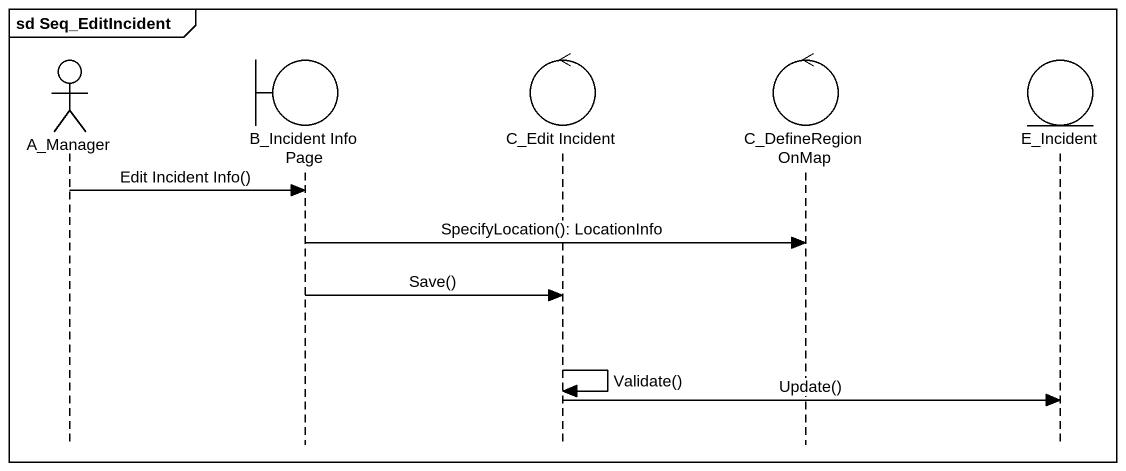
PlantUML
@startuml
mainframe sd Seq_EditIncident
hide footbox
actor A_Manager
boundary "B_Incident Info Page" as B_Incident_Info_Page
control "C_Edit Incident" as C_Edit_Incident
control C_DefineRegionOnMap
entity E_Incident

A_Manager -> B_Incident_Info_Page : Edit Incident Info()
B_Incident_Info_Page -> C_DefineRegionOnMap : SpecifyLocation(): LocationInfo
B_Incident_Info_Page -> C_Edit_Incident : Save()
C_Edit_Incident -> C_Edit_Incident : Validate()
C_Edit_Incident -> E_Incident : Update()
@enduml
